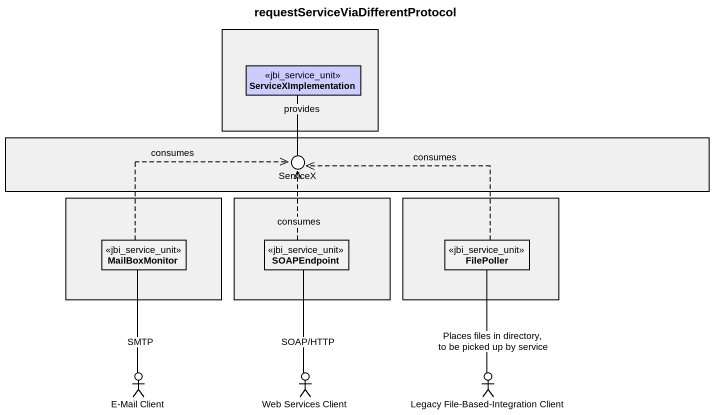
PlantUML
@startuml
title requestServiceViaDifferentProtocol
allowmixing
hide circle
hide empty members
rectangle " " as rectangle1 #F0F0F0 {
  class ServiceXImplementation <<jbi_service_unit>> #CCCCFF
}
rectangle " " as rectangle2 #F0F0F0
() ServiceX
rectangle " " as rectangle3 #F0F0F0 {
  class MailBoxMonitor <<jbi_service_unit>>
}
rectangle " " as rectangle4 #F0F0F0 {
  class SOAPEndpoint <<jbi_service_unit>>
}
rectangle " " as rectangle5 #F0F0F0 {
  class FilePoller <<jbi_service_unit>>
}
actor "E-Mail Client" as E_Mail_Client
actor "Web Services Client" as Web_Services_Client
actor "Legacy File-Based-Integration Client" as Legacy_File_Based
rectangle2 -left- ServiceX
ServiceXImplementation -- ServiceX : provides
MailBoxMonitor .up.> ServiceX : consumes
SOAPEndpoint .up.> ServiceX : consumes
FilePoller .left.> ServiceX : consumes
E_Mail_Client -up- MailBoxMonitor : SMTP
Web_Services_Client -up- SOAPEndpoint : SOAP/HTTP
Legacy_File_Based -up- FilePoller : Places files in directory, to be picked up by service
@enduml
